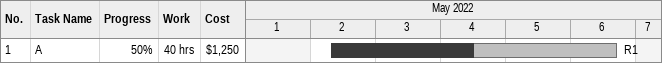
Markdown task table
| ID | Task | Start | Finish | Resources | % complete | Work (h) | Cost ($) |
|---|---|---|---|---|---|---|---|
| 1 | A | 2022-05-02 | 2022-05-06 | R1 | 50 | 40 | 1250 |
